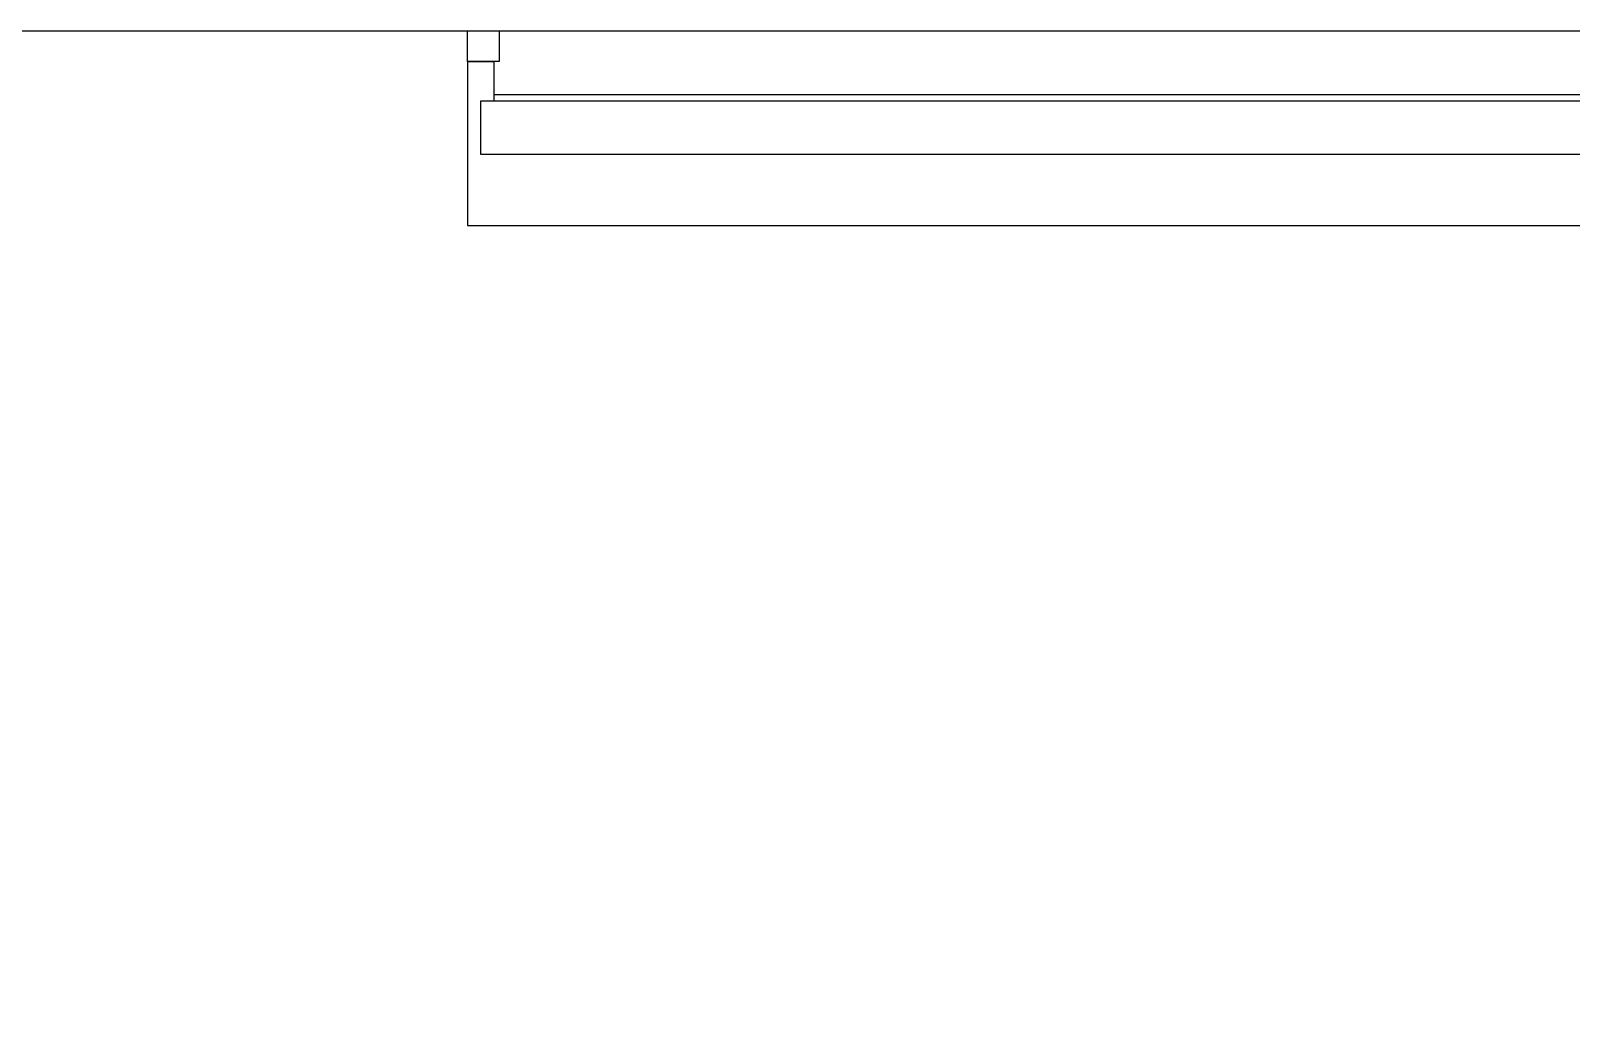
# Model space of a CAD drawing. Header units: centimetres. Extents: x 2135 to 5458, y 2057 to 4523.
# Drawn here: x 3714 to 4297, y 4142 to 4514 of the extents above; entities that cross this region are included whole.
import ezdxf

# ---------------------------------------------------------------- set-up
doc = ezdxf.new("R2010")
doc.units = ezdxf.units.CM
doc.header["$LTSCALE"] = 50
doc.layers.add('BA_duvar-mevcut', color=26, linetype='Continuous')

# ---------------------------------------------------------------- blocks, each defined once
blk = doc.blocks.new('A$C242B18E0')
at = {"layer": 'BA_duvar-mevcut'}
for p, q in [((729.5, 387), (739.5, 387)), ((729.5, 387), (729.5, 325)), ((739.5, 387), (739.5, 372)), ((739.5, 374.5), (1022, 374.5)), ((1022, 374.5), (1249.07, 374.5)), ((1249.07, 372), (734.5, 372)), ((729.5, 325), (1249.07, 325))]:
    blk.add_line(p, q, dxfattribs=at)
for points in [[(741.5, 398.63), (741.5, 387), (729.5, 387), (729.5, 398.63)], [(734.5, 372), (734.5, 352), (1249.07, 352)]]:
    blk.add_lwpolyline(points, dxfattribs=at)

msp = doc.modelspace()

# ---------------------------------------------------------------- linework, layer by layer
msp.add_lwpolyline([(4398.64, 2056.56), (2134.78, 2056.56), (2134.78, 4514.36), (4398.64, 4514.36)], close=True)

# ---------------------------------------------------------------- block references
msp.add_blockref('A$C242B18E0', (3149.57, 4115.73))

doc.saveas('drawing.dxf')
